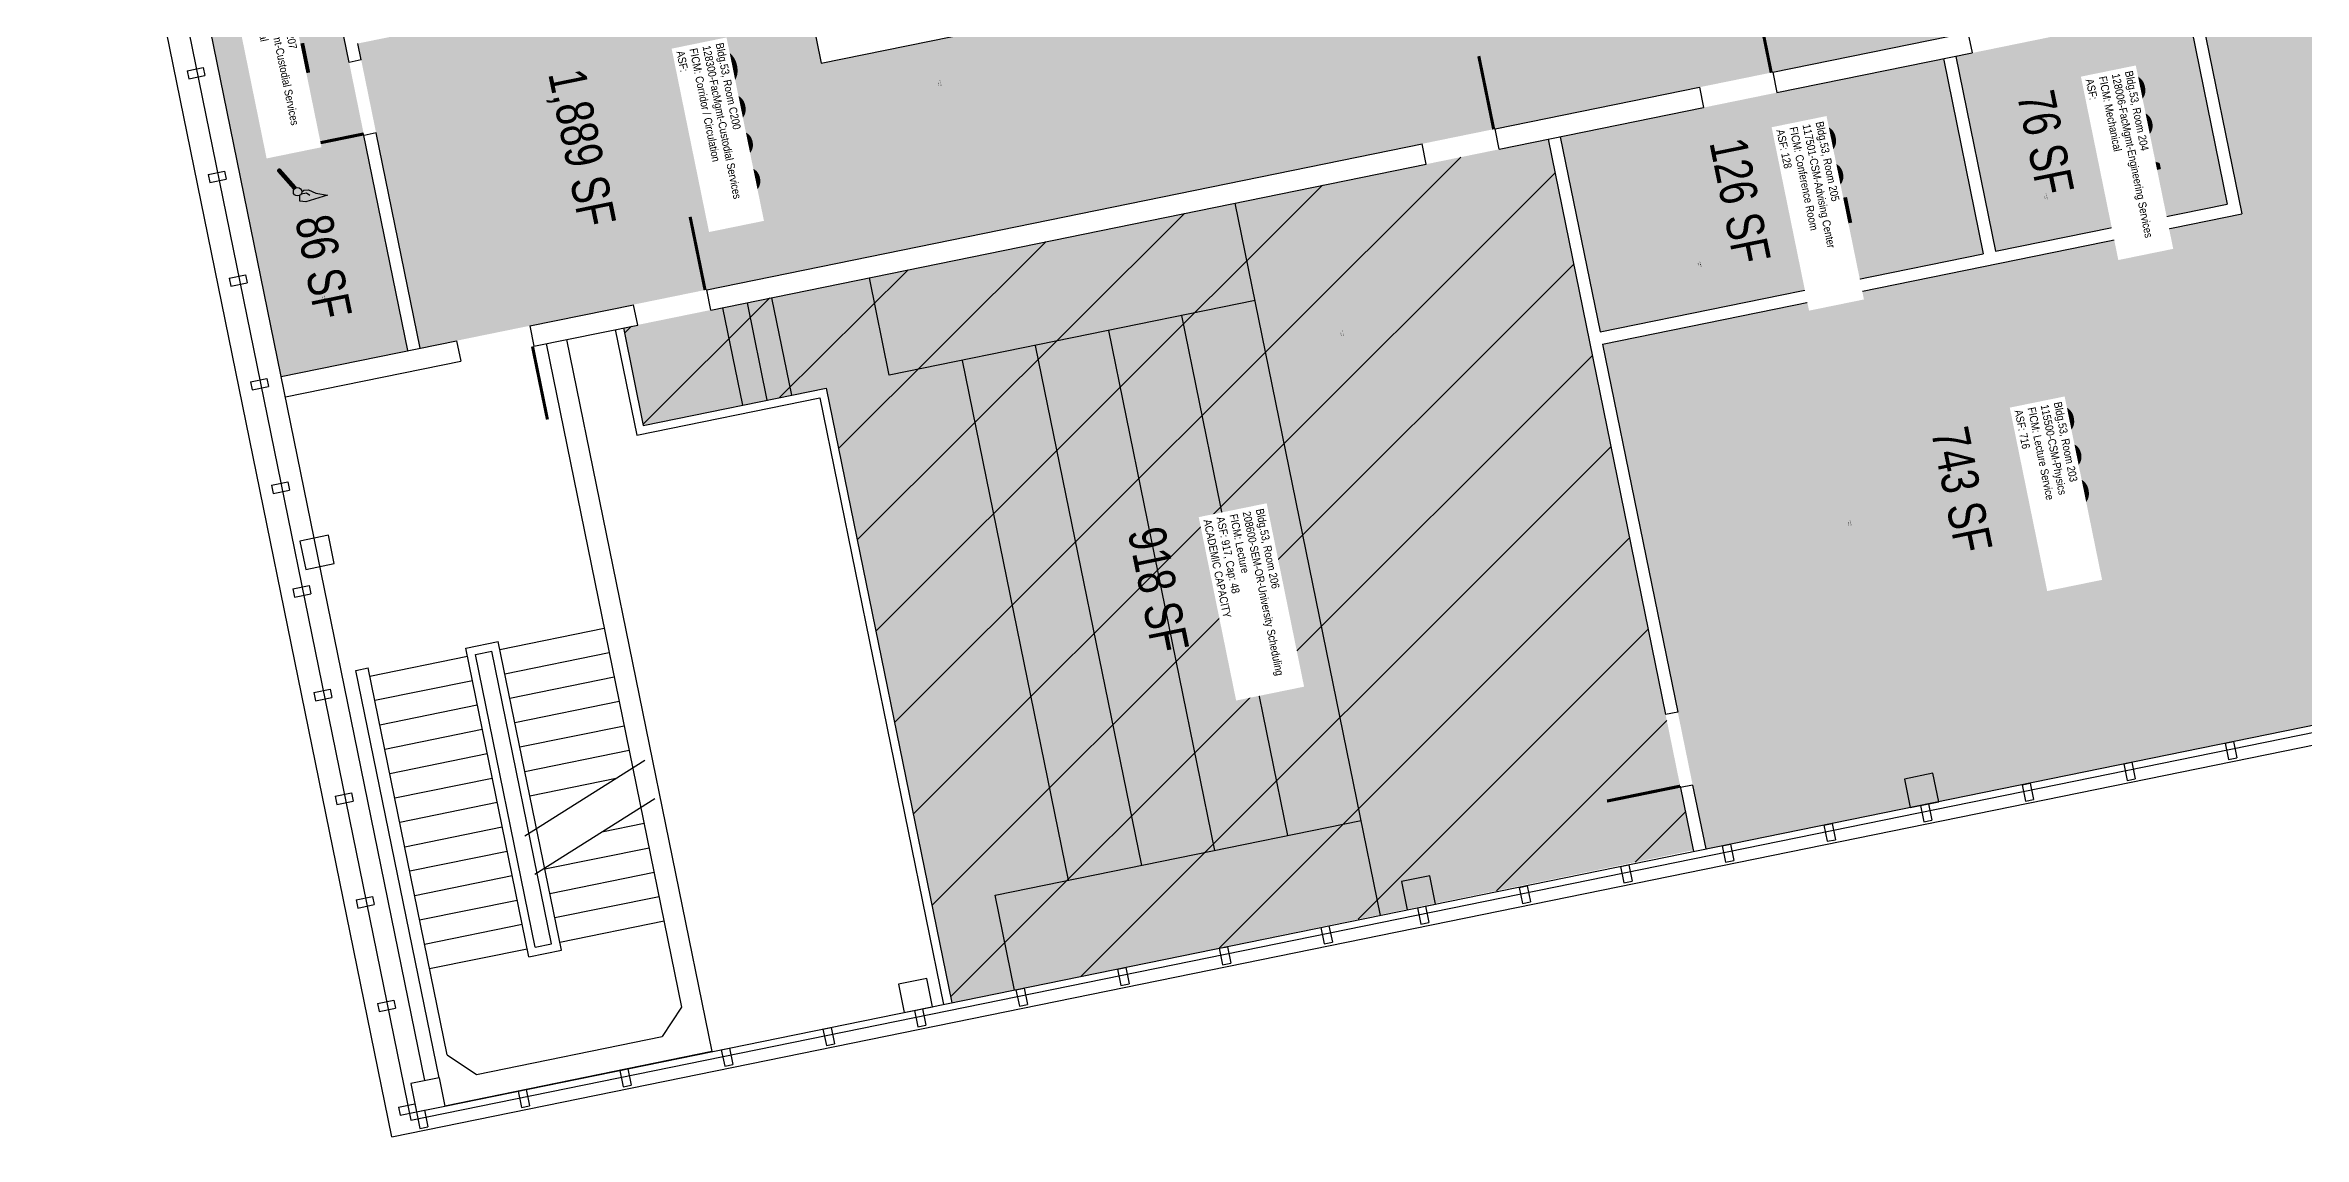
# Model space of a CAD drawing. Header units: inches. Extents: x 69216011 to 69218395, y 27680117 to 27681498.
# Drawn here: x 69216011 to 69217100, y 27680239 to 27680765 of the extents above; entities that cross this region are included whole.
import ezdxf
from ezdxf.enums import TextEntityAlignment as Align

# ---------------------------------------------------------------- set-up
doc = ezdxf.new("R2010")
doc.units = ezdxf.units.IN
doc.header["$LTSCALE"] = 10
doc.header["$MEASUREMENT"] = 0
doc.layers.get('0').update_dxf_attribs({"linetype": 'CONTINUOUS'})
for name, color, linetype in [('A-DOOR', 2, 'CONTINUOUS'), ('A-FLOR', 3, 'CONTINUOUS'), ('A-GLAZ', 1, 'CONTINUOUS'), ('A-IDEN-ICON', 4, 'CONTINUOUS'), ('A-IDEN-RNUM', 7, 'CONTINUOUS'), ('A-IDEN-SNUM', 4, 'CONTINUOUS'), ('A-IDEN-VNUM', 4, 'CONTINUOUS'), ('A-WALL', 5, 'CONTINUOUS'), ('AREA-TEXT', 3, 'CONTINUOUS'), ('Rooms-Capacity', 4, 'CONTINUOUS'), ('Rooms-Category-Color', 7, 'CONTINUOUS'), ('Rooms-College-Color', 7, 'CONTINUOUS'), ('Rooms-Department-Color', 7, 'CONTINUOUS'), ('Rooms-Division-Color', 7, 'CONTINUOUS'), ('Rooms-Information', 7, 'CONTINUOUS')]:
    doc.layers.add(name, color=color, linetype=linetype)
doc.styles.add('CP_AREA', font='arial.ttf', dxfattribs={"height": 15})
doc.styles.add('CP_ROOMSNUMBER', font='arial.ttf', dxfattribs={"height": 1})
doc.styles.add('CP_ROOMVNUMBER', font='arial.ttf', dxfattribs={"width": 0.85, "height": 0.075})

# ---------------------------------------------------------------- blocks, each defined once
blk = doc.blocks.new('CPCUST')
at = {"color": 0, "linetype": 'ByBlock'}
for p, q in [((0.0171, -0.0639), (0.02, -0.0466)), ((0.0358, -0.0705), (0.0171, -0.0639)), ((0.0262, -0.0408), (0.0446, -0.0406)), ((0.0297, -0.0341), (0.0376, -0.0302)), ((0.1117, -0.0625), (0.0358, -0.0705)), ((0.0376, -0.0302), (0.0533, -0.0324)), ((0.0446, -0.0406), (0.0543, -0.0505)), ((0.0533, -0.0324), (0.0745, -0.0479)), ((0.0745, -0.0479), (0.1117, -0.0625))]:
    blk.add_line(p, q, dxfattribs=at)
at = {"color": 0, "linetype": 'ByBlock', "const_width": 0.0075}
blk.add_lwpolyline([(-0.0332, 0.0481, 1), (-0.0268, 0.0519, 1)], format="xyb", close=True, dxfattribs=at)
at = {"color": 0, "linetype": 'ByBlock', "const_width": 0.015}
blk.add_lwpolyline([(-0.03, 0.05), (0.01, -0.0193)], dxfattribs=at)
at = {"color": 0, "linetype": 'ByBlock'}
blk.add_circle((0.0158, -0.0313), 0.0141, dxfattribs=at)

msp = doc.modelspace()

# ---------------------------------------------------------------- hatches: boundary and pattern name
at = {"layer": 'Rooms-Capacity'}
h = msp.add_hatch(dxfattribs=at)
h.set_pattern_fill('ANSI31', color=256, scale=300, style=0)
h.set_pattern_definition([(45, (0, 0), (-26.516504294, 26.516504294), [])])
h.paths.add_polyline_path([(69216735.9, 27680719.8), (69216290, 27680628.9), (69216299.6, 27680581.8), (69216387.8, 27680599.8), (69216448.3, 27680303.4), (69216805.8, 27680377)])
at = {"layer": 'Rooms-Category-Color', "true_color": 0xadadad}
for points in [[(69217649.4, 27681014.3), (69216816.1, 27680844.3), (69216780.8, 27680837.1), (69216385.4, 27680756.5), (69216374.7, 27680809.4), (69216366.1, 27680807.7), (69216330.8, 27680800.5), (69216289.6, 27680792), (69216242.6, 27680782.5), (69216207.1, 27680775.2), (69216171.8, 27680768), (69216162, 27680766), (69216192, 27680619.1), (69217514.3, 27680888.8), (69217586.3, 27680535.6), (69217740.6, 27680567.1), (69217702.7, 27680753.2), (69217728.2, 27680758.4), (69217721, 27680793.7), (69217695.5, 27680788.5), (69217694.3, 27680794.3), (69217755.1, 27680806.7), (69217756.3, 27680800.9), (69217726.9, 27680794.9), (69217734.1, 27680759.6), (69218018.3, 27680817.6), (69218005.2, 27680881.7), (69218084.6, 27680897.9), (69218065.6, 27680991), (69217670.6, 27680910.4)], [(69216146.6, 27680811.9), (69216085.5, 27680799.4), (69216125.1, 27680605.4), (69216186.1, 27680617.9)], [(69217044, 27680782.6), (69216932.3, 27680759.8), (69216951.5, 27680665.8), (69217063.2, 27680688.6)]]:
    msp.add_hatch(color=253, dxfattribs=at).paths.add_polyline_path(points)
at = {"layer": 'Rooms-Category-Color', "true_color": 0xffff64}
for points in [[(69217132.2, 27680800.6), (69217049.9, 27680783.8), (69217070.3, 27680683.9), (69216762.1, 27680621), (69216811.8, 27680377.6), (69216910.3, 27680397.7), (69216924.1, 27680400.5), (69217148.5, 27680446.3), (69217145.7, 27680460), (69217159.5, 27680462.8), (69217160.3, 27680458.9), (69217200.2, 27680467)], [(69216735.9, 27680719.8), (69216290, 27680628.9), (69216299.6, 27680581.8), (69216387.8, 27680599.8), (69216448.3, 27680303.4), (69216805.8, 27680377)]]:
    msp.add_hatch(color=51, dxfattribs=at).paths.add_polyline_path(points)
at = {"layer": 'Rooms-Category-Color', "true_color": 0xfa9ba3}
msp.add_hatch(color=241, dxfattribs=at).paths.add_polyline_path([(69216926.4, 27680758.7), (69216741.7, 27680721), (69216760.9, 27680626.9), (69216945.6, 27680664.6)])
at = {"layer": 'Rooms-College-Color', "true_color": 0xadadad}
for points in [[(69217649.4, 27681014.3), (69216816.1, 27680844.3), (69216780.8, 27680837.1), (69216385.4, 27680756.5), (69216374.7, 27680809.4), (69216366.1, 27680807.7), (69216330.8, 27680800.5), (69216289.6, 27680792), (69216242.6, 27680782.5), (69216207.1, 27680775.2), (69216171.8, 27680768), (69216162, 27680766), (69216192, 27680619.1), (69217514.3, 27680888.8), (69217586.3, 27680535.6), (69217740.6, 27680567.1), (69217702.7, 27680753.2), (69217728.2, 27680758.4), (69217721, 27680793.7), (69217695.5, 27680788.5), (69217694.3, 27680794.3), (69217755.1, 27680806.7), (69217756.3, 27680800.9), (69217726.9, 27680794.9), (69217734.1, 27680759.6), (69218018.3, 27680817.6), (69218005.2, 27680881.7), (69218084.6, 27680897.9), (69218065.6, 27680991), (69217670.6, 27680910.4)], [(69216146.6, 27680811.9), (69216085.5, 27680799.4), (69216125.1, 27680605.4), (69216186.1, 27680617.9)], [(69217044, 27680782.6), (69216932.3, 27680759.8), (69216951.5, 27680665.8), (69217063.2, 27680688.6)]]:
    msp.add_hatch(color=253, dxfattribs=at).paths.add_polyline_path(points)
at = {"layer": 'Rooms-College-Color', "true_color": 0xffe090}
msp.add_hatch(color=41, dxfattribs=at).paths.add_polyline_path([(69217132.2, 27680800.6), (69217049.9, 27680783.8), (69217070.3, 27680683.9), (69216762.1, 27680621), (69216811.8, 27680377.6), (69216910.3, 27680397.7), (69216924.1, 27680400.5), (69217148.5, 27680446.3), (69217145.7, 27680460), (69217159.5, 27680462.8), (69217160.3, 27680458.9), (69217200.2, 27680467)])
at = {"layer": 'Rooms-College-Color', "true_color": 0x80bc67}
msp.add_hatch(color=83, dxfattribs=at).paths.add_polyline_path([(69216926.4, 27680758.7), (69216741.7, 27680721), (69216760.9, 27680626.9), (69216945.6, 27680664.6)])
at = {"layer": 'Rooms-College-Color', "true_color": 0xffff64}
msp.add_hatch(color=51, dxfattribs=at).paths.add_polyline_path([(69216735.9, 27680719.8), (69216290, 27680628.9), (69216299.6, 27680581.8), (69216387.8, 27680599.8), (69216448.3, 27680303.4), (69216805.8, 27680377)])
at = {"layer": 'Rooms-Department-Color', "true_color": 0xacacac}
for points in [[(69217649.4, 27681014.3), (69216816.1, 27680844.3), (69216780.8, 27680837.1), (69216385.4, 27680756.5), (69216374.7, 27680809.4), (69216366.1, 27680807.7), (69216330.8, 27680800.5), (69216289.6, 27680792), (69216242.6, 27680782.5), (69216207.1, 27680775.2), (69216171.8, 27680768), (69216162, 27680766), (69216192, 27680619.1), (69217514.3, 27680888.8), (69217586.3, 27680535.6), (69217740.6, 27680567.1), (69217702.7, 27680753.2), (69217728.2, 27680758.4), (69217721, 27680793.7), (69217695.5, 27680788.5), (69217694.3, 27680794.3), (69217755.1, 27680806.7), (69217756.3, 27680800.9), (69217726.9, 27680794.9), (69217734.1, 27680759.6), (69218018.3, 27680817.6), (69218005.2, 27680881.7), (69218084.6, 27680897.9), (69218065.6, 27680991), (69217670.6, 27680910.4)], [(69216146.6, 27680811.9), (69216085.5, 27680799.4), (69216125.1, 27680605.4), (69216186.1, 27680617.9)], [(69217044, 27680782.6), (69216932.3, 27680759.8), (69216951.5, 27680665.8), (69217063.2, 27680688.6)]]:
    msp.add_hatch(color=253, dxfattribs=at).paths.add_polyline_path(points)
at = {"layer": 'Rooms-Department-Color', "true_color": 0xffe090}
for points in [[(69217132.2, 27680800.6), (69217049.9, 27680783.8), (69217070.3, 27680683.9), (69216762.1, 27680621), (69216811.8, 27680377.6), (69216910.3, 27680397.7), (69216924.1, 27680400.5), (69217148.5, 27680446.3), (69217145.7, 27680460), (69217159.5, 27680462.8), (69217160.3, 27680458.9), (69217200.2, 27680467)], [(69216926.4, 27680758.7), (69216741.7, 27680721), (69216760.9, 27680626.9), (69216945.6, 27680664.6)]]:
    msp.add_hatch(color=41, dxfattribs=at).paths.add_polyline_path(points)
at = {"layer": 'Rooms-Department-Color', "true_color": 0x003fff}
msp.add_hatch(color=160, dxfattribs=at).paths.add_polyline_path([(69216735.9, 27680719.8), (69216290, 27680628.9), (69216299.6, 27680581.8), (69216387.8, 27680599.8), (69216448.3, 27680303.4), (69216805.8, 27680377)])
at = {"layer": 'Rooms-Division-Color', "true_color": 0xadadad}
for points in [[(69217649.4, 27681014.3), (69216816.1, 27680844.3), (69216780.8, 27680837.1), (69216385.4, 27680756.5), (69216374.7, 27680809.4), (69216366.1, 27680807.7), (69216330.8, 27680800.5), (69216289.6, 27680792), (69216242.6, 27680782.5), (69216207.1, 27680775.2), (69216171.8, 27680768), (69216162, 27680766), (69216192, 27680619.1), (69217514.3, 27680888.8), (69217586.3, 27680535.6), (69217740.6, 27680567.1), (69217702.7, 27680753.2), (69217728.2, 27680758.4), (69217721, 27680793.7), (69217695.5, 27680788.5), (69217694.3, 27680794.3), (69217755.1, 27680806.7), (69217756.3, 27680800.9), (69217726.9, 27680794.9), (69217734.1, 27680759.6), (69218018.3, 27680817.6), (69218005.2, 27680881.7), (69218084.6, 27680897.9), (69218065.6, 27680991), (69217670.6, 27680910.4)], [(69216146.6, 27680811.9), (69216085.5, 27680799.4), (69216125.1, 27680605.4), (69216186.1, 27680617.9)], [(69217044, 27680782.6), (69216932.3, 27680759.8), (69216951.5, 27680665.8), (69217063.2, 27680688.6)]]:
    msp.add_hatch(color=253, dxfattribs=at).paths.add_polyline_path(points)
at = {"layer": 'Rooms-Division-Color', "true_color": 0xffe090}
for points in [[(69217132.2, 27680800.6), (69217049.9, 27680783.8), (69217070.3, 27680683.9), (69216762.1, 27680621), (69216811.8, 27680377.6), (69216910.3, 27680397.7), (69216924.1, 27680400.5), (69217148.5, 27680446.3), (69217145.7, 27680460), (69217159.5, 27680462.8), (69217160.3, 27680458.9), (69217200.2, 27680467)], [(69216926.4, 27680758.7), (69216741.7, 27680721), (69216760.9, 27680626.9), (69216945.6, 27680664.6)]]:
    msp.add_hatch(color=41, dxfattribs=at).paths.add_polyline_path(points)
at = {"layer": 'Rooms-Division-Color', "true_color": 0x003fff}
msp.add_hatch(color=160, dxfattribs=at).paths.add_polyline_path([(69216735.9, 27680719.8), (69216290, 27680628.9), (69216299.6, 27680581.8), (69216387.8, 27680599.8), (69216448.3, 27680303.4), (69216805.8, 27680377)])

# ---------------------------------------------------------------- linework, layer by layer
at = {"layer": 'A-DOOR'}
for points in [[(69216843.4, 27680751.9, 1.5, 1.5, 0), (69216836.2, 27680787.2, 0, 0, 0), (69216836.9, 27680787.3, 0, 0, 0.414214), (69216808.8, 27680744.9, 0, 0, 0.414214)], [(69216164.8, 27680722.4, 1.5, 1.5, 0), (69216129.5, 27680715.2, 0, 0, 0), (69216129.7, 27680714.5, 0, 0, -0.414214), (69216157.8, 27680756.9, 0, 0, -0.414214)], [(69216709.6, 27680724.6, 1.5, 1.5, 0), (69216702.4, 27680759.9, 0, 0, 0), (69216703.1, 27680760.1, 0, 0, 0.414214), (69216675.1, 27680717.6, 0, 0, 0.414214)], [(69216329.4, 27680647.1, 1.5, 1.5, 0), (69216322.2, 27680682.4, 0, 0, 0), (69216323, 27680682.5, 0, 0, 0.414214), (69216294.9, 27680640, 0, 0, 0.414214)], [(69216329.4, 27680647.1, 1.5, 1.5, 0), (69216322.2, 27680682.4, 0, 0, 0), (69216323, 27680682.5, 0, 0, 0.414214), (69216294.9, 27680640, 0, 0, 0.414214)], [(69216246.2, 27680619.9, 1.5, 1.5, 0), (69216253.4, 27680584.7, 0, 0, 0), (69216254.1, 27680584.8, 0, 0, -0.414214), (69216211.6, 27680612.9, 0, 0, -0.414214)], [(69216246.2, 27680619.9, 1.5, 1.5, 0), (69216253.4, 27680584.7, 0, 0, 0), (69216254.1, 27680584.8, 0, 0, -0.414214), (69216211.6, 27680612.9, 0, 0, -0.414214)], [(69216799.5, 27680407.9, 1.5, 1.5, 0), (69216764.2, 27680400.7, 0, 0, 0), (69216764.3, 27680400, 0, 0, -0.414214), (69216792.4, 27680442.4, 0, 0, -0.414214)]]:
    msp.add_lwpolyline(points, format="xyseb", dxfattribs=at)
at = {"layer": 'A-FLOR'}
for p, q in [((69216655, 27680345.6), (69216585, 27680689)), ((69216371.2, 27680596.4), (69216361.6, 27680643.4)), ((69216418.2, 27680606), (69216408.6, 27680653)), ((69216347.6, 27680591.6), (69216338, 27680638.6)), ((69216359.4, 27680594), (69216349.8, 27680641)), ((69216594.6, 27680642), (69216418.2, 27680606)), ((69216610.4, 27680384.1), (69216559.3, 27680634.8)), ((69216575.1, 27680376.9), (69216524, 27680627.6)), ((69216504.6, 27680362.5), (69216453.5, 27680613.2)), ((69216539.9, 27680369.7), (69216488.7, 27680620.4)), ((69216230.5, 27680473.8), (69216280.8, 27680484.1)), ((69216167.8, 27680461), (69216214.8, 27680470.6)), ((69216232.9, 27680462.1), (69216283.2, 27680472.3)), ((69216170.2, 27680449.3), (69216217.2, 27680458.9)), ((69216235.3, 27680450.3), (69216285.6, 27680460.6)), ((69216172.6, 27680437.5), (69216219.6, 27680447.1)), ((69216237.7, 27680438.6), (69216288, 27680448.8)), ((69216240.1, 27680426.8), (69216290.4, 27680437)), ((69216175, 27680425.8), (69216222, 27680435.3)), ((69216242.5, 27680415), (69216292.8, 27680425.3)), ((69216177.4, 27680414), (69216224.4, 27680423.6)), ((69216242.5, 27680383.9), (69216300.3, 27680420.5)), ((69216179.8, 27680402.2), (69216226.8, 27680411.8)), ((69216244.9, 27680403.3), (69216286.6, 27680411.8)), ((69216182.2, 27680390.5), (69216229.2, 27680400.1)), ((69216247.3, 27680365.4), (69216305.2, 27680402)), ((69216184.6, 27680378.7), (69216231.6, 27680388.3)), ((69216279.6, 27680385.9), (69216300, 27680390)), ((69216469.3, 27680355.3), (69216645.7, 27680391.3)), ((69216187, 27680367), (69216234, 27680376.6)), ((69216252.1, 27680368), (69216302.4, 27680378.2)), ((69216189.4, 27680355.2), (69216236.4, 27680364.8)), ((69216254.5, 27680356.2), (69216304.8, 27680366.5)), ((69216191.8, 27680343.4), (69216238.8, 27680353)), ((69216256.9, 27680344.5), (69216307.2, 27680354.7)), ((69216478.6, 27680309.6), (69216469.3, 27680355.3)), ((69216194.2, 27680331.7), (69216241.2, 27680341.3)), ((69216259.3, 27680332.7), (69216309.6, 27680343)), ((69216196.6, 27680319.9), (69216243.6, 27680329.5))]:
    msp.add_line(p, q, dxfattribs=at)
at = {"layer": 'A-GLAZ'}
for p, q in [((69216178.4, 27680238.8), (69216011.3, 27681058.3)), ((69216022.8, 27681054.6), (69216187.5, 27680246.8)), ((69216194.3, 27680265.9), (69216034.4, 27681050.2)), ((69216079.7, 27680752.8), (69216087.5, 27680754.4)), ((69216079.7, 27680752.8), (69216080.5, 27680748.9)), ((69216087.5, 27680754.4), (69216088.3, 27680750.5)), ((69216080.5, 27680748.9), (69216088.3, 27680750.5)), ((69216089.9, 27680702.9), (69216097.7, 27680704.5)), ((69216089.9, 27680702.9), (69216090.7, 27680698.9)), ((69216090.7, 27680698.9), (69216098.5, 27680700.6)), ((69216097.7, 27680704.5), (69216098.5, 27680700.6)), ((69216100, 27680652.9), (69216107.9, 27680654.5)), ((69216107.9, 27680654.5), (69216108.7, 27680650.6)), ((69216100, 27680652.9), (69216100.8, 27680649)), ((69216100.8, 27680649), (69216108.7, 27680650.6)), ((69216110.2, 27680602.9), (69216118.1, 27680604.5)), ((69216110.2, 27680602.9), (69216111, 27680599)), ((69216111, 27680599), (69216118.9, 27680600.6)), ((69216118.1, 27680604.5), (69216118.9, 27680600.6)), ((69216120.4, 27680553), (69216128.3, 27680554.6)), ((69216120.4, 27680553), (69216121.2, 27680549)), ((69216121.2, 27680549), (69216129.1, 27680550.6)), ((69216128.3, 27680554.6), (69216129.1, 27680550.6)), ((69216130.6, 27680503), (69216138.5, 27680504.6)), ((69216130.6, 27680503), (69216131.4, 27680499.1)), ((69216138.5, 27680504.6), (69216139.3, 27680500.7)), ((69216131.4, 27680499.1), (69216139.3, 27680500.7)), ((69216140.8, 27680453), (69216148.7, 27680454.6)), ((69216140.8, 27680453), (69216141.6, 27680449.1)), ((69216141.6, 27680449.1), (69216149.5, 27680450.7)), ((69216148.7, 27680454.6), (69216149.5, 27680450.7)), ((69216178.4, 27680238.8), (69217152.4, 27680437.5)), ((69216187.5, 27680246.8), (69217151.2, 27680443.3)), ((69216204, 27680253.6), (69217148.5, 27680446.3)), ((69217062.2, 27680428.6), (69217066.2, 27680429.4)), ((69217062.2, 27680428.6), (69217063.9, 27680420.7)), ((69217066.2, 27680429.4), (69217067.8, 27680421.5)), ((69217013.3, 27680418.6), (69217017.2, 27680419.4)), ((69217013.3, 27680418.6), (69217014.9, 27680410.7)), ((69217017.2, 27680419.4), (69217018.8, 27680411.5)), ((69217063.9, 27680420.7), (69217067.8, 27680421.5)), ((69216151, 27680403), (69216158.9, 27680404.6)), ((69216158.9, 27680404.6), (69216159.7, 27680400.7)), ((69216964.3, 27680408.6), (69216968.2, 27680409.4)), ((69216964.3, 27680408.6), (69216965.9, 27680400.7)), ((69216968.2, 27680409.4), (69216969.8, 27680401.5)), ((69217014.9, 27680410.7), (69217018.8, 27680411.5)), ((69216151, 27680403), (69216151.8, 27680399.1)), ((69216151.8, 27680399.1), (69216159.7, 27680400.7)), ((69216915.3, 27680398.6), (69216919.2, 27680399.4)), ((69216915.3, 27680398.6), (69216916.9, 27680390.7)), ((69216919.2, 27680399.4), (69216920.8, 27680391.5)), ((69216965.9, 27680400.7), (69216969.8, 27680401.5)), ((69216868.7, 27680389.1), (69216872.7, 27680389.9)), ((69216868.7, 27680389.1), (69216870.3, 27680381.3)), ((69216870.3, 27680381.3), (69216874.3, 27680382)), ((69216872.7, 27680389.9), (69216874.3, 27680382)), ((69216916.9, 27680390.7), (69216920.8, 27680391.5)), ((69216819.7, 27680379.1), (69216823.7, 27680379.9)), ((69216819.7, 27680379.1), (69216821.3, 27680371.3)), ((69216821.3, 27680371.3), (69216825.3, 27680372.1)), ((69216823.7, 27680379.9), (69216825.3, 27680372.1)), ((69216721.8, 27680359.1), (69216725.7, 27680359.9)), ((69216725.7, 27680359.9), (69216727.3, 27680352.1)), ((69216770.7, 27680369.1), (69216774.7, 27680369.9)), ((69216770.7, 27680369.1), (69216772.4, 27680361.3)), ((69216772.4, 27680361.3), (69216776.3, 27680362.1)), ((69216774.7, 27680369.9), (69216776.3, 27680362.1)), ((69216161.2, 27680353.1), (69216169.1, 27680354.7)), ((69216161.2, 27680353.1), (69216162, 27680349.1)), ((69216162, 27680349.1), (69216169.9, 27680350.8)), ((69216169.1, 27680354.7), (69216169.9, 27680350.8)), ((69216672.8, 27680349.2), (69216676.7, 27680350)), ((69216672.8, 27680349.2), (69216674.4, 27680341.3)), ((69216676.7, 27680350), (69216678.3, 27680342.1)), ((69216721.8, 27680359.1), (69216723.4, 27680351.3)), ((69216723.4, 27680351.3), (69216727.3, 27680352.1)), ((69216626.2, 27680339.7), (69216630.1, 27680340.5)), ((69216626.2, 27680339.7), (69216627.8, 27680331.8)), ((69216630.1, 27680340.5), (69216631.8, 27680332.6)), ((69216674.4, 27680341.3), (69216678.3, 27680342.1)), ((69216577.2, 27680329.7), (69216581.2, 27680330.5)), ((69216577.2, 27680329.7), (69216578.8, 27680321.8)), ((69216581.2, 27680330.5), (69216582.8, 27680322.6)), ((69216627.8, 27680331.8), (69216631.8, 27680332.6)), ((69216528.2, 27680319.7), (69216532.2, 27680320.5)), ((69216528.2, 27680319.7), (69216529.8, 27680311.8)), ((69216532.2, 27680320.5), (69216533.8, 27680312.6)), ((69216578.8, 27680321.8), (69216582.8, 27680322.6)), ((69216479.2, 27680309.7), (69216483.2, 27680310.5)), ((69216479.2, 27680309.7), (69216480.9, 27680301.8)), ((69216483.2, 27680310.5), (69216484.8, 27680302.6)), ((69216529.8, 27680311.8), (69216533.8, 27680312.6)), ((69216171.4, 27680303.1), (69216179.3, 27680304.7)), ((69216171.4, 27680303.1), (69216172.2, 27680299.2)), ((69216172.2, 27680299.2), (69216180.1, 27680300.8)), ((69216179.3, 27680304.7), (69216180.1, 27680300.8)), ((69216430.3, 27680299.7), (69216431.9, 27680291.8)), ((69216434.2, 27680300.5), (69216435.8, 27680292.6)), ((69216480.9, 27680301.8), (69216484.8, 27680302.6)), ((69216386.2, 27680290.8), (69216390.2, 27680291.6)), ((69216386.2, 27680290.8), (69216387.9, 27680282.9)), ((69216387.9, 27680282.9), (69216391.8, 27680283.7)), ((69216390.2, 27680291.6), (69216391.8, 27680283.7)), ((69216431.9, 27680291.8), (69216435.8, 27680292.6)), ((69216337.2, 27680280.8), (69216341.2, 27680281.6)), ((69216337.2, 27680280.8), (69216338.9, 27680272.9)), ((69216338.9, 27680272.9), (69216342.8, 27680273.7)), ((69216341.2, 27680281.6), (69216342.8, 27680273.7)), ((69216288.3, 27680270.8), (69216292.2, 27680271.6)), ((69216288.3, 27680270.8), (69216289.9, 27680262.9)), ((69216289.9, 27680262.9), (69216293.8, 27680263.7)), ((69216292.2, 27680271.6), (69216293.8, 27680263.7)), ((69216181.6, 27680253.1), (69216189.5, 27680254.7)), ((69216181.6, 27680253.1), (69216182.4, 27680249.2)), ((69216189.5, 27680254.7), (69216190.3, 27680250.8)), ((69216190.3, 27680250.8), (69216194.2, 27680251.6)), ((69216194.2, 27680251.6), (69216195.8, 27680243.7)), ((69216239.3, 27680260.8), (69216243.2, 27680261.6)), ((69216239.3, 27680260.8), (69216240.9, 27680252.9)), ((69216240.9, 27680252.9), (69216244.8, 27680253.7)), ((69216243.2, 27680261.6), (69216244.8, 27680253.7)), ((69216182.4, 27680249.2), (69216190.3, 27680250.8)), ((69216190.3, 27680250.8), (69216191.9, 27680242.9)), ((69216191.9, 27680242.9), (69216195.8, 27680243.7))]:
    msp.add_line(p, q, dxfattribs=at)
at = {"layer": 'A-WALL'}
for p, q in [((69216385.4, 27680756.5), (69216780.8, 27680837.1)), ((69216157.8, 27680756.9), (69216146.6, 27680811.9)), ((69216374.7, 27680809.4), (69216385.4, 27680756.5)), ((69217044, 27680782.6), (69217063.2, 27680688.6)), ((69217049.9, 27680783.8), (69217070.3, 27680683.9)), ((69216163.6, 27680758.1), (69216162, 27680766)), ((69216844.1, 27680752.1), (69216938.2, 27680771.3)), ((69216938.2, 27680771.3), (69216940.2, 27680761.5)), ((69216163.6, 27680758.1), (69216157.8, 27680756.9)), ((69216844.1, 27680752.1), (69216846.1, 27680742.3)), ((69216846.1, 27680742.3), (69216940.2, 27680761.5)), ((69216926.4, 27680758.7), (69216945.6, 27680664.6)), ((69216932.3, 27680759.8), (69216951.5, 27680665.8)), ((69216710.3, 27680724.8), (69216808.8, 27680744.9)), ((69216808.8, 27680744.9), (69216810.8, 27680735.1)), ((69216712.3, 27680715), (69216810.8, 27680735.1)), ((69216186.1, 27680617.9), (69216164.8, 27680722.4)), ((69216170.8, 27680722.9), (69216165, 27680721.7)), ((69216192, 27680619.1), (69216170.8, 27680722.9)), ((69216712.3, 27680715), (69216710.3, 27680724.8)), ((69216735.9, 27680719.8), (69216792.4, 27680442.4)), ((69216741.7, 27680721), (69216760.9, 27680626.9)), ((69216330.2, 27680647.2), (69216675.1, 27680717.6)), ((69216677.1, 27680707.8), (69216675.1, 27680717.6)), ((69216332.2, 27680637.4), (69216677.1, 27680707.8)), ((69216951.5, 27680665.8), (69217063.2, 27680688.6)), ((69216762.1, 27680621), (69217070.3, 27680683.9)), ((69216760.9, 27680626.9), (69216945.6, 27680664.6)), ((69216332.2, 27680637.4), (69216330.2, 27680647.2)), ((69216332.2, 27680637.4), (69216330.2, 27680647.2)), ((69216244.9, 27680629.8), (69216294.9, 27680640)), ((69216296.9, 27680630.2), (69216294.9, 27680640)), ((69216296.9, 27680630.2), (69216294.9, 27680640)), ((69216125.1, 27680605.4), (69216209.6, 27680622.7)), ((69216209.6, 27680622.7), (69216211.6, 27680612.9)), ((69216209.6, 27680622.7), (69216211.6, 27680612.9)), ((69216244.9, 27680629.8), (69216246.9, 27680620)), ((69216244.9, 27680629.8), (69216246.9, 27680620)), ((69216246.9, 27680620), (69216296.9, 27680630.2)), ((69216252.8, 27680621.3), (69216318.1, 27680301.3)), ((69216262.6, 27680623.3), (69216332.6, 27680279.9)), ((69216286.1, 27680628.1), (69216296.5, 27680577.1)), ((69216290, 27680628.9), (69216299.6, 27680581.8)), ((69216127.1, 27680595.6), (69216211.6, 27680612.9)), ((69216762.1, 27680621), (69216798.3, 27680443.6)), ((69216299.6, 27680581.8), (69216387.8, 27680599.8)), ((69216387.8, 27680599.8), (69216448.3, 27680303.4)), ((69216296.5, 27680577.1), (69216384.7, 27680595.1)), ((69216384.7, 27680595.1), (69216444.3, 27680302.6)), ((69216147.8, 27680528.9), (69216134.1, 27680526.1)), ((69216134.1, 27680526.1), (69216136.9, 27680512.4)), ((69216150.6, 27680515.2), (69216147.8, 27680528.9)), ((69216136.9, 27680512.4), (69216150.6, 27680515.2)), ((69216214, 27680474.5), (69216229.7, 27680477.7)), ((69216244.4, 27680325.6), (69216214, 27680474.5)), ((69216218.8, 27680471.4), (69216226.6, 27680473)), ((69216247.5, 27680330.3), (69216218.8, 27680471.4)), ((69216255.4, 27680331.9), (69216226.6, 27680473)), ((69216260.1, 27680328.8), (69216229.7, 27680477.7)), ((69216161.1, 27680463.7), (69216167, 27680464.9)), ((69216201.2, 27680267.3), (69216161.1, 27680463.7)), ((69216205.1, 27680278.3), (69216167, 27680464.9)), ((69216798.3, 27680443.6), (69216792.4, 27680442.4)), ((69216799.5, 27680407.9), (69216805.9, 27680376.4)), ((69216805.5, 27680408.4), (69216799.6, 27680407.2)), ((69216805.5, 27680408.4), (69216811.8, 27680377.6)), ((69216921.3, 27680414.1), (69216907.6, 27680411.3)), ((69216907.6, 27680411.3), (69216910.4, 27680397.6)), ((69216924.1, 27680400.4), (69216921.3, 27680414.1)), ((69216910.4, 27680397.6), (69216924.1, 27680400.4)), ((69216678.8, 27680364.7), (69216665.1, 27680361.9)), ((69216665.1, 27680361.9), (69216667.9, 27680348.2)), ((69216681.6, 27680351), (69216678.8, 27680364.7)), ((69216667.9, 27680348.2), (69216681.6, 27680351)), ((69216244.4, 27680325.6), (69216260.1, 27680328.8)), ((69216247.5, 27680330.3), (69216255.4, 27680331.9)), ((69216436.3, 27680315.2), (69216422.6, 27680312.4)), ((69216422.6, 27680312.4), (69216425.3, 27680298.7)), ((69216439.1, 27680301.5), (69216436.3, 27680315.2)), ((69216318.1, 27680301.3), (69216308.7, 27680287.2)), ((69216425.3, 27680298.7), (69216439.1, 27680301.5)), ((69216430.3, 27680299.7), (69216434.2, 27680300.5)), ((69216219.2, 27680268.9), (69216308.7, 27680287.2)), ((69216332.6, 27680279.9), (69216204, 27680253.6)), ((69216205.1, 27680278.3), (69216219.2, 27680268.9)), ((69216201.2, 27680267.3), (69216187.5, 27680264.5)), ((69216187.5, 27680264.5), (69216190.3, 27680250.8)), ((69216201.2, 27680267.3), (69216204, 27680253.6)), ((69216190.3, 27680250.8), (69216204, 27680253.6))]:
    msp.add_line(p, q, dxfattribs=at)

# ---------------------------------------------------------------- block references
at = {"layer": 'A-IDEN-ICON', "xscale": 144, "yscale": 144, "zscale": 144, "rotation": 11.52878329221151}
msp.add_blockref('CPCUST', (69216129.8, 27680698.5), dxfattribs=at)

# ---------------------------------------------------------------- texts
at = {"layer": 'A-IDEN-RNUM', "style": 'CP_ROOMSNUMBER'}
for s, p in [('C200-00', (69216441.6, 27680747.4)), ('0204-00', (69216974.8, 27680692.8)), ('0205-00', (69216807.9, 27680660.3)), ('0207-00', (69216144.7, 27680643.9)), ('0206-00', (69216635.6, 27680626.9)), ('0203-00', (69216880.3, 27680535.2))]:
    msp.add_text(s, height=0.36, rotation=281.53, dxfattribs=at).set_placement(p)
at = {"layer": 'A-IDEN-SNUM', "style": 'CP_ROOMSNUMBER'}
for s, p in [('0530C20000', (69216442.5, 27680748.2)), ('0530020400', (69216975.7, 27680693.6)), ('0530020500', (69216808.8, 27680661.1)), ('0530020700', (69216145.6, 27680644.7)), ('0530020600', (69216636.5, 27680627.7)), ('0530020300', (69216881.2, 27680536))]:
    msp.add_text(s, height=0.36, rotation=281.53, dxfattribs=at).set_placement(p)
at = {"layer": 'A-IDEN-VNUM', "style": 'CP_ROOMVNUMBER', "width": 0.85}
for s, p in [('207', (69216102.2, 27680797.5)), ('C200', (69216315.5, 27680762)), ('204', (69216994.9, 27680748.5)), ('205', (69216845.8, 27680724.1)), ('203', (69216960.6, 27680588.9)), ('206', (69216569.6, 27680536.1))]:
    msp.add_text(s, height=27, rotation=281.5288, dxfattribs=at).set_placement(p)
at = {"layer": 'AREA-TEXT', "style": 'CP_AREA', "width": 0.75}
for s, p in [('1,889 SF', (69216270.2, 27680715.7)), ('76 SF', (69216975.7, 27680718.2)), ('126 SF', (69216828.4, 27680690.2)), ('86 SF', (69216145.5, 27680658.3)), ('743 SF', (69216935.3, 27680550.8)), ('918 SF', (69216548, 27680502.6))]:
    msp.add_text(s, height=18, rotation=281.5288, dxfattribs=at).set_placement(p, align=Align.MIDDLE_CENTER)

# ---------------------------------------------------------------- next in the draw order: texts
at = {"layer": 'Rooms-Information', "width": 86.4, "attachment_point": 7, "rotation": 281.5288, "style": 'CP_ROOMVNUMBER', "bg_fill": 3, "box_fill_scale": 1.5, "bg_fill_color": 256, "bg_fill_true_color": 13158600, "bg_fill_transparency": 0}
for s, insert, char_height in [('Bldg.53, Room 207^M^J128300-FacMgmt-Custodial Services^M^JFICM: Custodial^M^JASF: ', (69216102.2, 27680797.5), 3.857), ('Bldg.53, Room C200^M^J128300-FacMgmt-Custodial Services^M^JFICM: Corridor / Circulation^M^JASF: ', (69216315.5, 27680762), 3.857), ('Bldg.53, Room 204^M^J128006-FacMgmt-Engineering Services^M^JFICM: Mechanical^M^JASF: ', (69216994.9, 27680748.5), 3.857), ('Bldg.53, Room 205^M^J117501-CSM-Advising Center^M^JFICM: Conference Room^M^JASF: 128', (69216845.8, 27680724.1), 3.857), ('Bldg.53, Room 203^M^J115500-CSM-Physics^M^JFICM: Lecture Service^M^JASF: 716', (69216960.6, 27680588.9), 3.857), ('Bldg.53, Room 206^M^J208600-SEM-OR-University Scheduling^M^JFICM: Lecture^M^JASF: 917, Cap: 48^M^JACADEMIC CAPACITY', (69216569.6, 27680536.1), 3.8571)]:
    msp.add_mtext(s, dxfattribs=dict(at, insert=insert, char_height=char_height))

doc.saveas('drawing.dxf')
